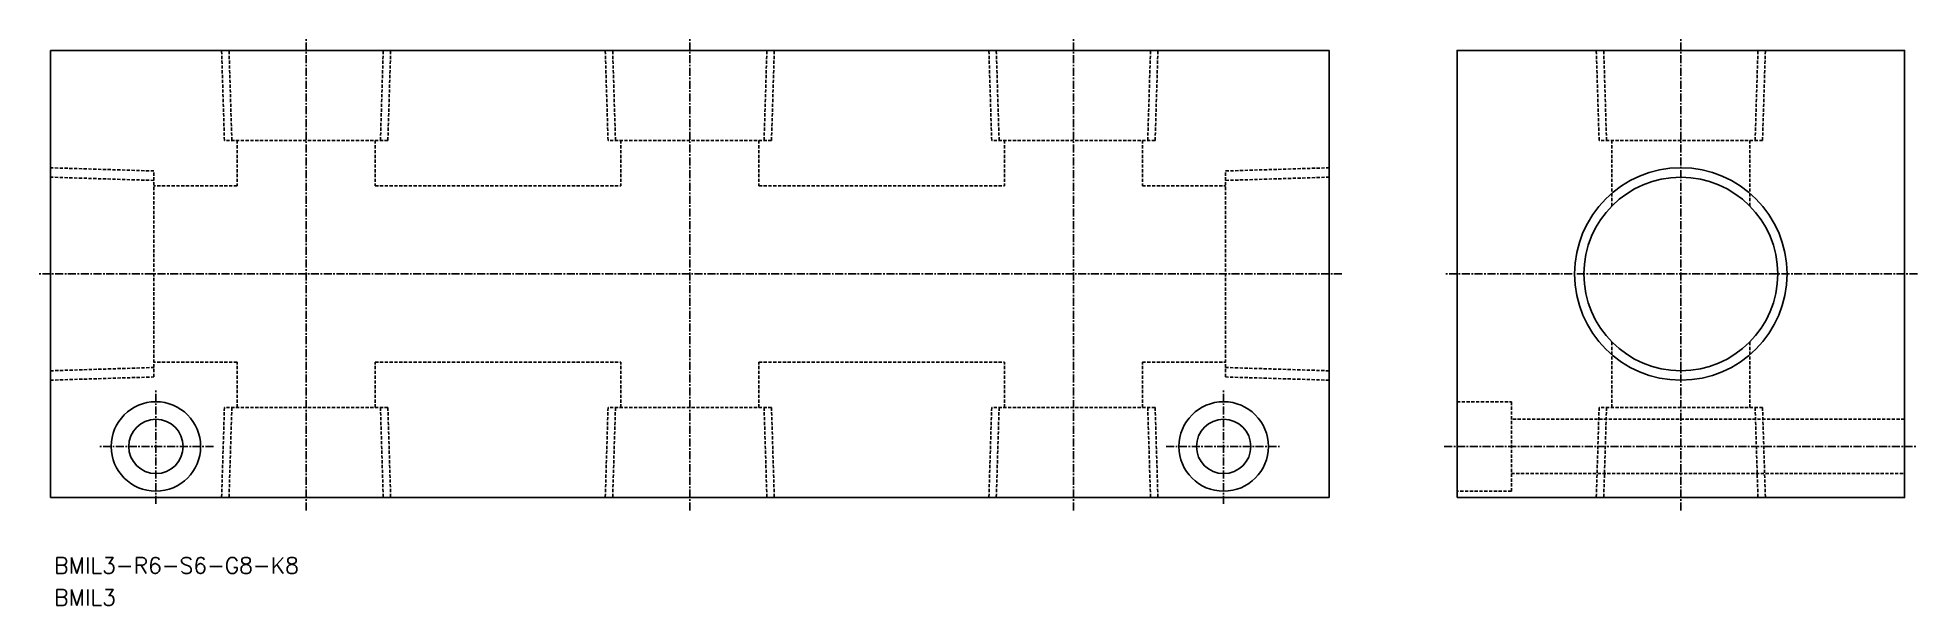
# Model space of a CAD drawing. Extents: x 42 to 336, y 97 to 186.
import ezdxf
from ezdxf.enums import TextEntityAlignment as Align

# ---------------------------------------------------------------- set-up
doc = ezdxf.new("R2010")
doc.units = 0
doc.linetypes.add('CENTER', pattern=[2, 1.25, -0.25, 0.25, -0.25])
doc.linetypes.add('DASHED', pattern=[0.75, 0.5, -0.25])
doc.layers.get('0').update_dxf_attribs({"linetype": 'CONTINUOUS'})
doc.layers.add('CENTER', color=1, linetype='CENTER')
doc.styles.get("Standard").update_dxf_attribs({"font": 'txt.shx', "bigfont": 'extfont.shx'})

msp = doc.modelspace()

# ---------------------------------------------------------------- linework, layer by layer
at = {"color": 7, "linetype": 'CONTINUOUS'}
for p, q in [((44, 183.5), (244, 183.5)), ((44, 183.5), (44, 113.5)), ((244, 113.5), (244, 183.5)), ((244, 113.5), (44, 113.5))]:
    msp.add_line(p, q, dxfattribs=at)
at = {"color": 3, "linetype": 'DASHED'}
for p, q in [((71.22, 169.4), (70.78, 183.5)), ((72.38, 169.4), (71.94, 183.5)), ((95.62, 169.4), (96.06, 183.5)), ((96.78, 169.4), (97.22, 183.5)), ((131.22, 169.4), (130.78, 183.5)), ((132.38, 169.4), (131.94, 183.5)), ((155.62, 169.4), (156.06, 183.5)), ((156.78, 169.4), (157.22, 183.5)), ((191.22, 169.4), (190.78, 183.5)), ((192.38, 169.4), (191.94, 183.5)), ((215.62, 169.4), (216.06, 183.5)), ((216.78, 169.4), (217.22, 183.5)), ((286.22, 169.4), (285.78, 183.5)), ((287.38, 169.4), (286.94, 183.5)), ((310.62, 169.4), (311.06, 183.5)), ((311.78, 169.4), (312.22, 183.5)), ((96.78, 169.4), (71.22, 169.4)), ((73.2, 169.4), (73.2, 162.3)), ((94.8, 169.4), (94.8, 162.3)), ((156.78, 169.4), (131.22, 169.4)), ((133.2, 169.4), (133.2, 162.3)), ((154.8, 169.4), (154.8, 162.3)), ((216.78, 169.4), (191.22, 169.4)), ((193.2, 169.4), (193.2, 162.3)), ((214.8, 169.4), (214.8, 162.3)), ((311.78, 169.4), (286.22, 169.4)), ((288.2, 169.4), (288.2, 159.12)), ((309.8, 169.4), (309.8, 159.12)), ((60.2, 164.62), (44, 165.12)), ((227.8, 164.62), (244, 165.12)), ((60.2, 163.14), (44, 163.65)), ((60.2, 132.38), (60.2, 164.62)), ((73.2, 162.3), (60.2, 162.3)), ((94.8, 162.3), (133.2, 162.3)), ((154.8, 162.3), (193.2, 162.3)), ((214.8, 162.3), (227.8, 162.3)), ((227.8, 132.38), (227.8, 164.62)), ((227.8, 163.14), (244, 163.65)), ((288.2, 127.6), (288.2, 137.88)), ((309.8, 127.6), (309.8, 137.88)), ((44, 133.35), (60.2, 133.86)), ((44, 131.88), (60.2, 132.38)), ((73.2, 134.7), (60.2, 134.7)), ((73.2, 127.6), (73.2, 134.7)), ((94.8, 134.7), (133.2, 134.7)), ((94.8, 127.6), (94.8, 134.7)), ((133.2, 127.6), (133.2, 134.7)), ((154.8, 134.7), (193.2, 134.7)), ((154.8, 127.6), (154.8, 134.7)), ((193.2, 127.6), (193.2, 134.7)), ((214.8, 127.6), (214.8, 134.7)), ((214.8, 134.7), (227.8, 134.7)), ((244, 133.35), (227.8, 133.86)), ((244, 131.88), (227.8, 132.38)), ((71.22, 127.6), (70.78, 113.5)), ((96.78, 127.6), (71.22, 127.6)), ((72.38, 127.6), (71.94, 113.5)), ((95.62, 127.6), (96.06, 113.5)), ((96.78, 127.6), (97.22, 113.5)), ((131.22, 127.6), (130.78, 113.5)), ((156.78, 127.6), (131.22, 127.6)), ((132.38, 127.6), (131.94, 113.5)), ((155.62, 127.6), (156.06, 113.5)), ((156.78, 127.6), (157.22, 113.5)), ((191.22, 127.6), (190.78, 113.5)), ((216.78, 127.6), (191.22, 127.6)), ((192.38, 127.6), (191.94, 113.5)), ((215.62, 127.6), (216.06, 113.5)), ((216.78, 127.6), (217.22, 113.5)), ((263.98, 128.49), (272.5, 128.49)), ((272.5, 128.49), (272.5, 114.5)), ((286.22, 127.6), (285.78, 113.5)), ((311.78, 127.6), (286.22, 127.6)), ((287.38, 127.6), (286.94, 113.5)), ((310.62, 127.6), (311.06, 113.5)), ((311.78, 127.6), (312.22, 113.5)), ((333.98, 125.75), (272.5, 125.75)), ((272.5, 117.25), (333.98, 117.25)), ((272.5, 114.5), (263.98, 114.5))]:
    msp.add_line(p, q, dxfattribs=at)
at = {"color": 7, "linetype": 'CONTINUOUS'}
msp.add_lwpolyline([(264, 113.5), (334, 113.5), (334, 183.5), (264, 183.5)], close=True, dxfattribs=at)
for centre, radius in [((299, 148.5), 16.62), ((299, 148.5), 15.15), ((60.5, 121.5), 7), ((227.5, 121.5), 7), ((60.5, 121.5), 4.25), ((227.5, 121.5), 4.25)]:
    msp.add_circle(centre, radius, dxfattribs=at)
at = {"layer": 'CENTER', "color": 1, "linetype": 'CENTER'}
for p, q in [((84, 111.5), (84, 185.5)), ((144, 111.5), (144, 185.5)), ((204, 111.5), (204, 185.5)), ((299, 111.5), (299, 185.5)), ((246, 148.5), (42, 148.5)), ((336, 148.5), (262, 148.5)), ((60.5, 112.5), (60.5, 130.5)), ((227.5, 112.5), (227.5, 130.5)), ((69.5, 121.5), (51.5, 121.5)), ((218.5, 121.5), (236.5, 121.5)), ((262, 121.5), (336, 121.5))]:
    msp.add_line(p, q, dxfattribs=at)

# ---------------------------------------------------------------- texts
at = {"color": 7, "linetype": 'CONTINUOUS'}
for s, p in [('BMIL3-R6-S6-G8-K8', (44.6, 102.87)), ('BMIL3', (44.6, 97.87))]:
    msp.add_text(s, height=2.5, dxfattribs=at).set_placement(p, align=Align.MIDDLE_LEFT)

doc.saveas('drawing.dxf')
